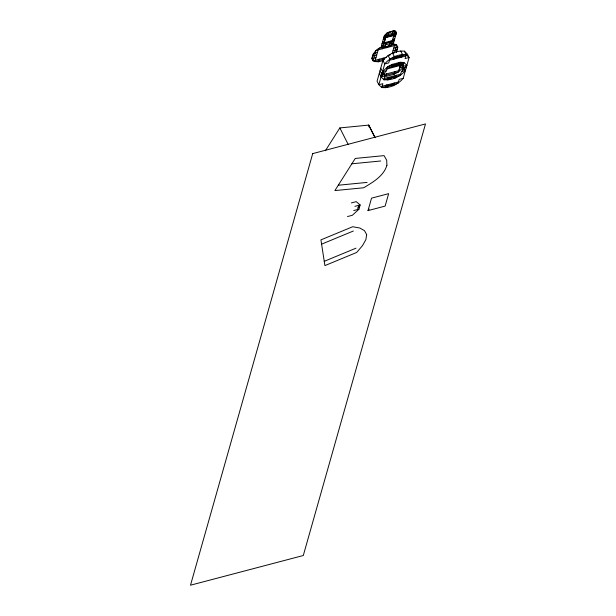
<?xml version="1.0" encoding="UTF-8"?>
<svg xmlns="http://www.w3.org/2000/svg" width="616" height="616" viewBox="0 0 616 616"><rect width="100%" height="100%" fill="white"/><g stroke="black" fill="none" stroke-linecap="round" stroke-linejoin="round"><path stroke-width="0.92" d="M384.523 41.511L382.528 42.042L383.991 43.459L385.847 43.567L392.138 41.31L395.079 30.915L386.94 33.064L384.369 35.543L381.42 45.938L382.89 47.355C386.925 47.732 391.052 45.869 393.601 42.727L396.542 32.332L395.079 30.915L393.239 30.8L386.94 33.064L384.161 42.812M400.639 74.174L400.269 75.468L383.953 79.764L381.058 76.923L386.525 70.671L387.626 66.774L392.076 64.403L400.238 62.255L403.95 62.478L406.883 65.311L401.416 71.564L400.677 74.159L384.322 78.471L383.953 79.764C392.03 80.527 400.308 76.8 405.413 70.509L403.988 67.683M383.375 58.12L382.636 60.714L378.578 61.785L374.867 61.562L373.034 60.838L371.925 58.72C372.549 52.891 376.977 48.679 382.251 46.585M392.346 40.648L391.029 45.214M382.89 47.355L385.816 36.968L388.034 35.774L389.073 32.201M404.373 51.151L406.16 54.685L405.097 58.566L409.093 57.519L406.16 54.685C398.09 53.908 389.828 57.658 384.731 63.925L378.848 84.715L382.844 83.668L381.781 87.557C389.859 88.319 398.113 84.592 403.203 78.309L409.093 57.519L407.307 53.985L404.373 51.151C396.304 50.381 388.049 54.123 382.952 60.399L377.061 81.189L378.848 84.715L381.781 87.557L398.059 83.268L399.207 79.356L403.203 78.309M387.256 68.099L387.626 66.774L403.95 62.478L402.887 66.366L405.413 70.509L401.416 71.564M378.578 61.785L379.31 59.182M382.259 48.787L382.621 47.494M384.746 47.463L386.217 42.265M387.672 37.075L388.034 35.774M388.796 33.172L389.158 31.878M386.317 47.725L386.686 46.423M388.827 46.392L390.298 41.195M391.753 36.005L393.147 31.123M392.877 32.101L393.239 30.8M390.375 46.654L390.744 45.353M380.742 68.199L385.054 75.868L383.953 79.764M386.247 75.167L386.617 73.866M392.538 53.061L394.325 56.595L393.585 59.19L402.487 54.447L400.7 50.912M385.878 76.461L394.04 74.313L394.771 71.718M357.534 209.571L358.735 205.32M402.487 54.447L401.748 57.042L394.325 56.595M347.509 216.555L352.367 215.269L358.943 209.194L360.152 204.951L356.225 201.64L351.366 202.918M400.323 65.442L398.49 71.941L394.04 74.313M400.854 63.702L398.898 70.632L382.536 74.936L383.552 71.464L382.166 76.238L381.011 75.098M402.402 71.31L403.626 66.982L401.524 63.525M368.006 210.603L371.533 198.167L388.642 193.655L385.123 206.098L368.006 210.603L369.207 209.132M389.505 60.268L389.874 58.967L388.095 55.44L390.544 54.793M382.166 76.238L382.544 74.913M325.387 150.735L339.84 127.92L368.661 125.117L374.967 137.599M403.457 63.656L399.63 68.029L403.626 66.982L398.49 71.941L384.615 75.591M385.816 36.968L383.26 39.439L385.262 38.916M387.626 66.774L382.528 71.726L386.525 70.671M392.138 41.303L394.702 38.831L392.708 39.355M398.475 81.928L382.113 86.263M321.598 244.159L353.345 231.023M324.247 261.315L356.002 248.171M384.369 35.543L396.542 32.332M383.999 36.845L396.18 33.634M383.814 37.491L395.996 34.288M383.629 38.154L395.811 34.935M393.439 36.76L395.441 36.236L393.971 34.819L392.115 34.704M382.159 43.336L394.34 40.117M381.974 43.99L394.155 40.779M381.42 45.938L393.601 42.727M377.439 52.46L373.404 53.523L371.925 58.72L375.968 57.658M393.716 48.179L397.759 47.116L396.65 44.999L394.825 44.283L391.114 44.052M372.665 56.125L376.707 55.063M392.985 50.774L397.02 49.711M386.617 57.265L373.034 60.838L375.983 50.443L396.65 44.999L394.44 52.799L392.246 53.376L394.825 44.283L378.54 48.564L374.867 61.562L384.63 58.99M389.874 58.967L406.16 54.685M405.821 55.994L389.466 60.276L388.735 62.878L384.731 63.925L382.952 60.399M387.264 68.076L403.619 63.764M386.763 69.015L403.696 64.557M402.887 66.366L406.883 65.311M381.674 72.757L383.267 72.342M385.054 75.868L381.058 76.923L379.271 73.389M354.893 206.337L360.152 204.951M358.135 207.446L359.544 207.076M353.692 210.58L358.943 209.194M351.859 163.794L380.688 160.992M338.284 185.224L367.105 182.413M405.436 66.497L406.152 67.914M380.01 70.794L381.789 74.32M368.807 125.102L375.19 137.745M339.84 127.92L348.248 144.567M368.661 125.117L369.115 126.934M366.674 234.627L365.873 239.624L362.531 245.591L356.664 252.46L324.909 265.604L320.928 239.87L352.683 226.734L359.813 228.02L364.495 230.669L366.674 234.627M397.004 49.719L396.242 52.345L397.759 47.116L397.004 49.719M312.705 153.615L190.506 585.2L303.295 555.509L425.494 123.924L312.705 153.615M388.396 77.393L387.664 79.995L396.558 75.244L395.818 77.847L388.396 77.393M392.076 64.403L391.337 66.998L400.238 62.255L399.499 64.849L392.076 64.403M386.232 85.177L385.493 87.78L394.394 83.029L393.655 85.632L386.232 85.177M386.917 165.296C383.629 176.191 372.834 182.221 363.71 187.772L334.888 190.575L355.255 158.435L384.076 155.632L386.694 160.268L386.917 165.296"/></g></svg>
